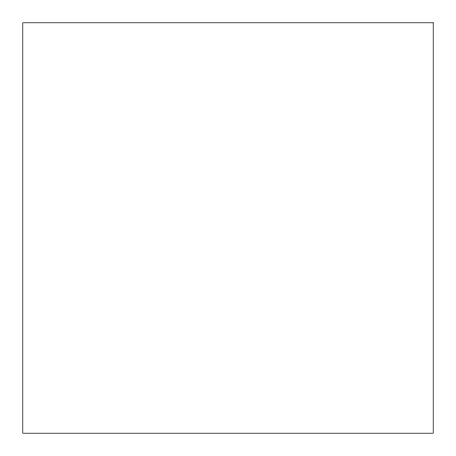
<?xml version="1.0" encoding="UTF-8"?>
<svg xmlns="http://www.w3.org/2000/svg" width="456" height="456" viewBox="0 0 456 456"><rect width="100%" height="100%" fill="white"/><g stroke="black" fill="none" stroke-linecap="round" stroke-linejoin="round"><path stroke-width="0.68" d="M433.2 22.8L22.8 22.8L22.8 433.2L433.2 433.2L433.2 22.8"/></g></svg>
